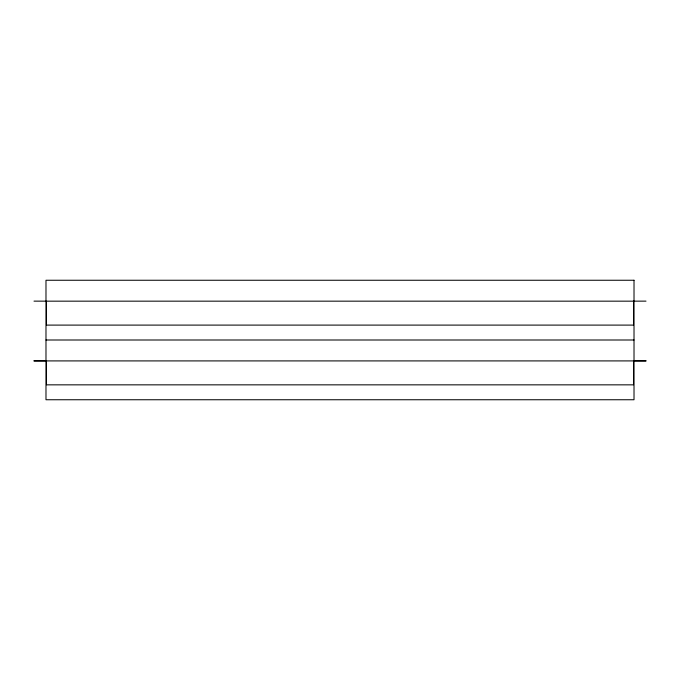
<?xml version="1.0" encoding="UTF-8"?>
<svg xmlns="http://www.w3.org/2000/svg" width="680" height="680" viewBox="0 0 680 680"><rect width="100%" height="100%" fill="white"/><g stroke="black" fill="none" stroke-linecap="round" stroke-linejoin="round"><path stroke-width="1.02" d="M34 301.129L45.985 301.155M634.015 301.155L646 301.129M45.985 340L634.015 340M34 360.876L45.985 360.876M634.015 360.876L646 360.876M34.008 360.901L45.985 360.901M46.486 360.91L633.513 360.91M634.015 360.901L645.991 360.901M633.513 360.825L633.513 384.846L46.486 384.846L46.486 360.825M634.015 280.253L45.985 280.253L45.985 399.747L634.015 399.747L634.015 280.253M633.513 301.163L46.486 301.163L46.486 325.1L633.513 325.1L633.513 301.087"/></g></svg>
